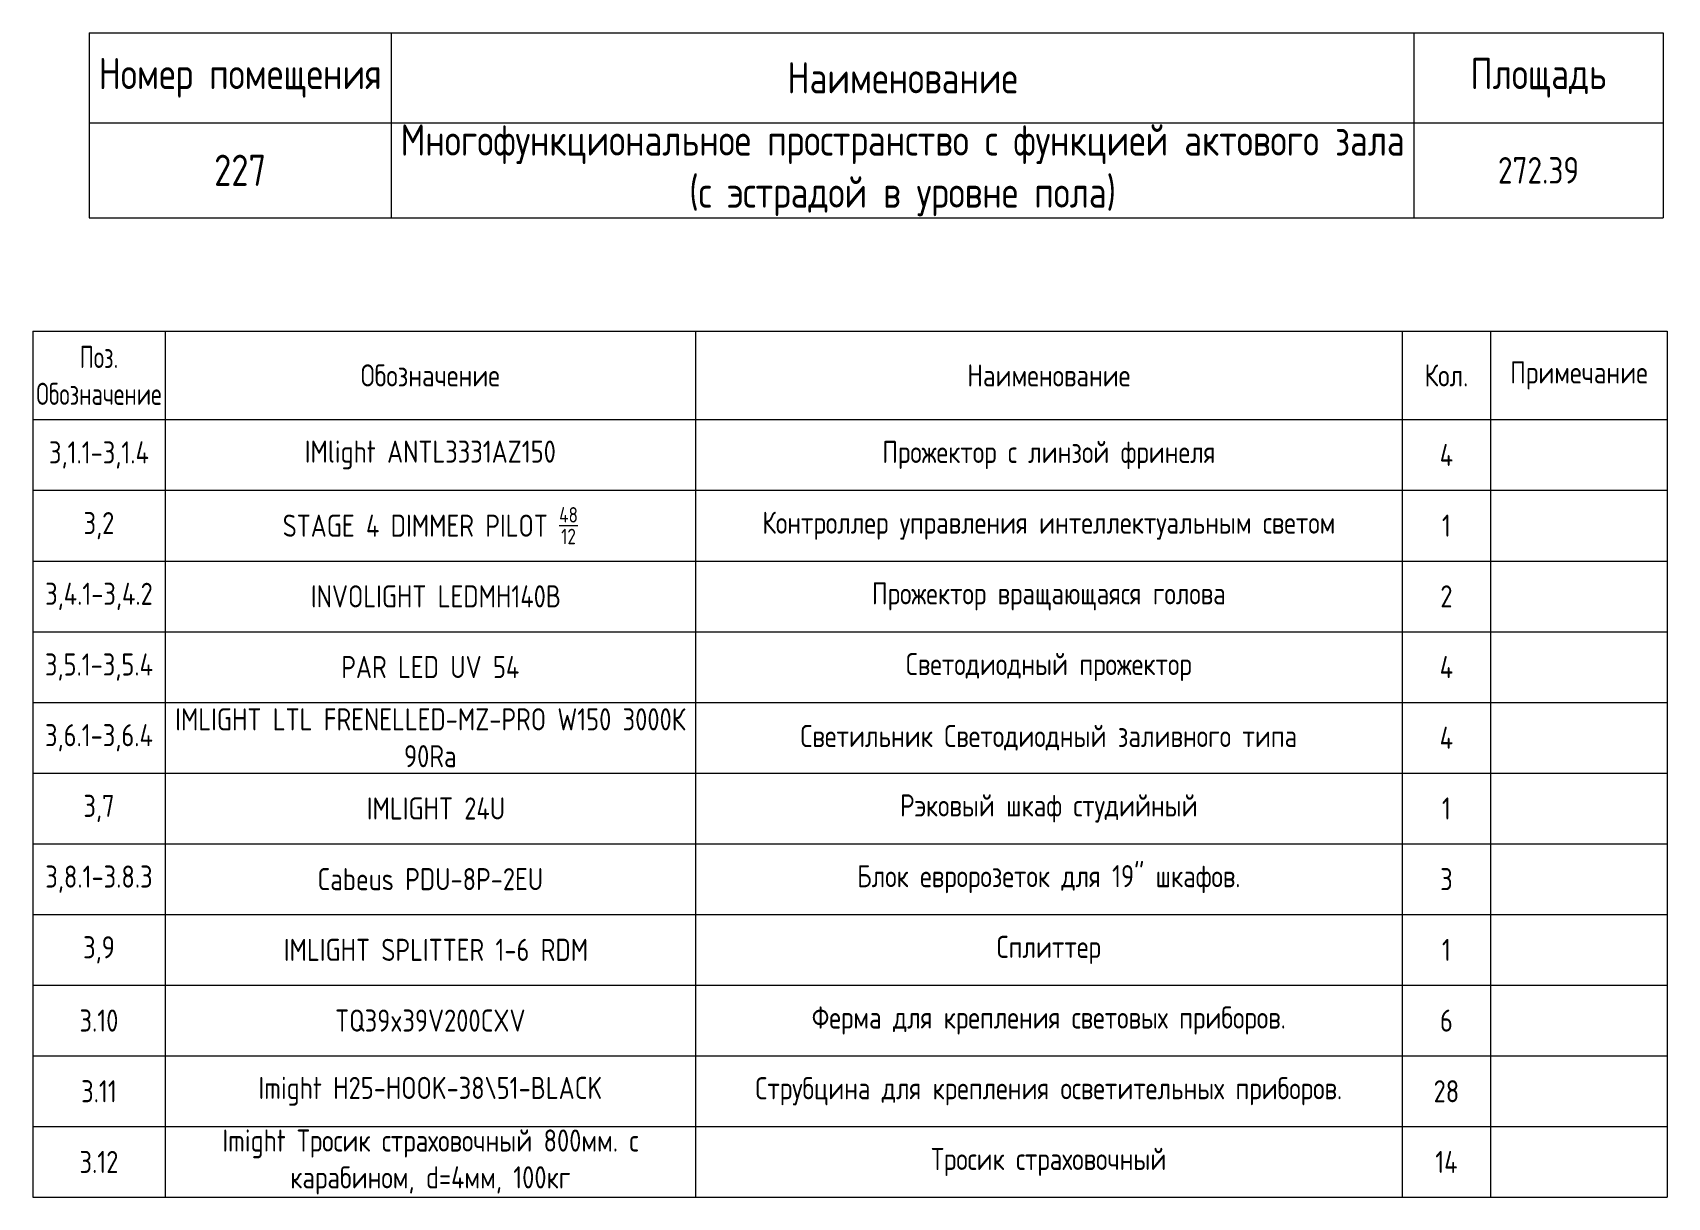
# Model space of a CAD drawing. Header units: millimetres. Extents: x 0 to 9491604, y -172998 to 295086.
# Drawn here: x 563948 to 582448, y 56672 to 69851 of the extents above; entities that cross this region are included whole.
import ezdxf

# ---------------------------------------------------------------- set-up
doc = ezdxf.new("R2010")
doc.units = ezdxf.units.MM
doc.styles.add('GOST type A', font='GOST.TTF')
doc.styles.get("Standard").update_dxf_attribs({"font": 'GOST.TTF'})

# ---------------------------------------------------------------- blocks, each defined once
blk = doc.blocks.new('*T133')
at = {"color": 0, "linetype": 'ByBlock', "lineweight": 9, "ltscale": 100, "transparency": 16777216}
for p, q in [((0, 0), (18500, 0)), ((0, 0), (0, -9800)), ((1500, 0), (1500, -9800)), ((7500, 0), (7500, -9800)), ((15500, 0), (15500, -9800)), ((16500, 0), (16500, -9800)), ((18500, 0), (18500, -9800)), ((0, -1000), (18500, -1000)), ((0, -1800), (18500, -1800)), ((0, -2600), (18500, -2600)), ((0, -3400), (18500, -3400)), ((0, -4200), (18500, -4200)), ((0, -5000), (18500, -5000)), ((0, -5800), (18500, -5800)), ((0, -6600), (18500, -6600)), ((0, -7400), (18500, -7400)), ((0, -8200), (18500, -8200)), ((0, -9000), (18500, -9000)), ((0, -9800), (18500, -9800))]:
    blk.add_line(p, q, dxfattribs=at)
at = {"color": 0, "lineweight": 9, "ltscale": 100, "transparency": 16777216, "char_height": 250, "attachment_point": 5, "style": 'GOST type A'}
for s, insert, width in [('{\\W0.9;Поз. Обозначение}', (750, -500), 1497), ('Примечание', (17500, -500), 1997), ('Обозначение', (4500, -500), 5997), ('Наименование', (11500, -500), 7997), ('Кол.', (16000, -500), 997), ('{\\C256;3,1.1-3,1.4}', (750, -1400), 1497), ('{\\C256;IMlight ANTL3331AZ150 }', (4500, -1400), 5997), ('{\\C256;Прожектор с линзой фринеля}', (11500, -1400), 7997), ('4', (16000, -1400), 997), ('{\\fArial|b0|i0|c0;', (17500, -1400), 1997), ('\\A1;{\\C256;STAGE 4 DIMMER PILOT \\H0.7x;\\S48/12;}', (4500, -2200), 5997), ('{\\C256;3,2}', (750, -2200), 1497), ('{\\C256;Контроллер управления интеллектуальным светом}', (11500, -2200), 7997), ('1', (16000, -2200), 997), ('{\\fArial|b0|i0|c0;', (17500, -2200), 1997), ('{\\C256;3,4.1-3,4.2}', (750, -3000), 1497), ('{\\C256; INVOLIGHT LEDMH140B}', (4500, -3000), 5997), ('{\\C256;Прожектор вращающаяся голова}', (11500, -3000), 7997), ('2', (16000, -3000), 997), ('{\\fArial|b0|i0|c0;', (17500, -3000), 1997), ('{\\C256;3,5.1-3,5.4}', (750, -3800), 1497), ('{\\C256;PAR LED UV 54}', (4500, -3800), 5997), ('{\\C256;Светодиодный прожектор}', (11500, -3800), 7997), ('4', (16000, -3800), 997), ('{\\fArial|b0|i0|c0;', (17500, -3800), 1997), ('{\\C256;IMLIGHT LTL FRENELLED-MZ-PRO W150 3000К 90Ra}', (4500, -4600), 5997), ('{\\C256;3,6.1-3,6.4}', (750, -4600), 1497), ('{\\C256;Светильник Светодиодный заливного типа}', (11500, -4600), 7997), ('4', (16000, -4600), 997), ('{\\fArial|b0|i0|c0;', (17500, -4600), 1997), ('{\\C256;3,7}', (750, -5400), 1497), (' IMLIGHT 24U', (4500, -5400), 5997), ('Рэковый шкаф студийный', (11500, -5400), 7997), ('1', (16000, -5400), 997), ('{\\C256;3,8.1-3.8.3}', (750, -6200), 1497), ('Cabeus PDU-8P-2EU', (4500, -6200), 5997), ('Блок евророзеток для 19" шкафов. ', (11500, -6200), 7997), ('3', (16000, -6200), 997), ('Сплиттер', (11500, -7000), 7997), ('{\\C256;3,9}', (750, -7000), 1497), (' IMLIGHT SPLITTER 1-6 RDM', (4500, -7000), 5997), ('1', (16000, -7000), 997), ('3.10', (750, -7800), 1497), ('TQ39x39V200CXV', (4500, -7800), 5997), ('Ферма для крепления световых приборов.', (11500, -7800), 7997), ('6', (16000, -7800), 997), ('3.11', (750, -8600), 1497), ('Imight H25-HOOK-38\\\\51-BLACK', (4500, -8600), 5997), ('Струбцина для крепления осветительных приборов.', (11500, -8600), 7997), ('28', (16000, -8600), 997), ('Imight Тросик страховочный 800мм. с карабином, d=4мм, 100кг', (4500, -9400), 5997), ('Тросик страховочный', (11500, -9400), 7997), ('3.12', (750, -9400), 1497), ('14', (16000, -9400), 997)]:
    blk.add_mtext(s, dxfattribs=dict(at, insert=insert, width=width))
blk = doc.blocks.new('*T318')
at = {"color": 0, "linetype": 'ByBlock', "lineweight": 9, "ltscale": 100, "transparency": 16777216}
for p, q in [((0, 0), (17814, 0)), ((0, 0), (0, -2094)), ((3420, 0), (3420, -2094)), ((14995, 0), (14995, -2094)), ((17814, 0), (17814, -2094)), ((0, -1019), (17814, -1019)), ((0, -2094), (17814, -2094))]:
    blk.add_line(p, q, dxfattribs=at)
at = {"color": 0, "lineweight": 9, "ltscale": 100, "transparency": 16777216, "attachment_point": 5, "style": 'GOST type A'}
for s, insert, char_height, width in [('Номер помещения', (1710, -510), 353.36, 3415.93), ('Наименование', (9208, -510), 353.36, 11570.98), ('Площадь', (16405, -510), 353.4, 2814.1)]:
    blk.add_mtext(s, dxfattribs=dict(at, insert=insert, char_height=char_height, width=width))
at = {"color": 0, "lineweight": 9, "ltscale": 100, "transparency": 16777216, "attachment_point": 5}
for s, insert, char_height, width in [('Многофункциональное пространство с функцией актового зала (с эстрадой в уровне пола)', (9208, -1557), 353.36, 11570.98), ('227', (1710, -1557), 353.4, 3415.93), ('272.39', (16405, -1557), 300, 2814.1)]:
    blk.add_mtext(s, dxfattribs=dict(at, insert=insert, char_height=char_height, width=width))

msp = doc.modelspace()

# ---------------------------------------------------------------- block references
for name, p in [('*T318', (564585.9, 69850.5)), ('*T133', (563948.3, 66472.3))]:
    msp.add_blockref(name, p)

doc.saveas('drawing.dxf')
